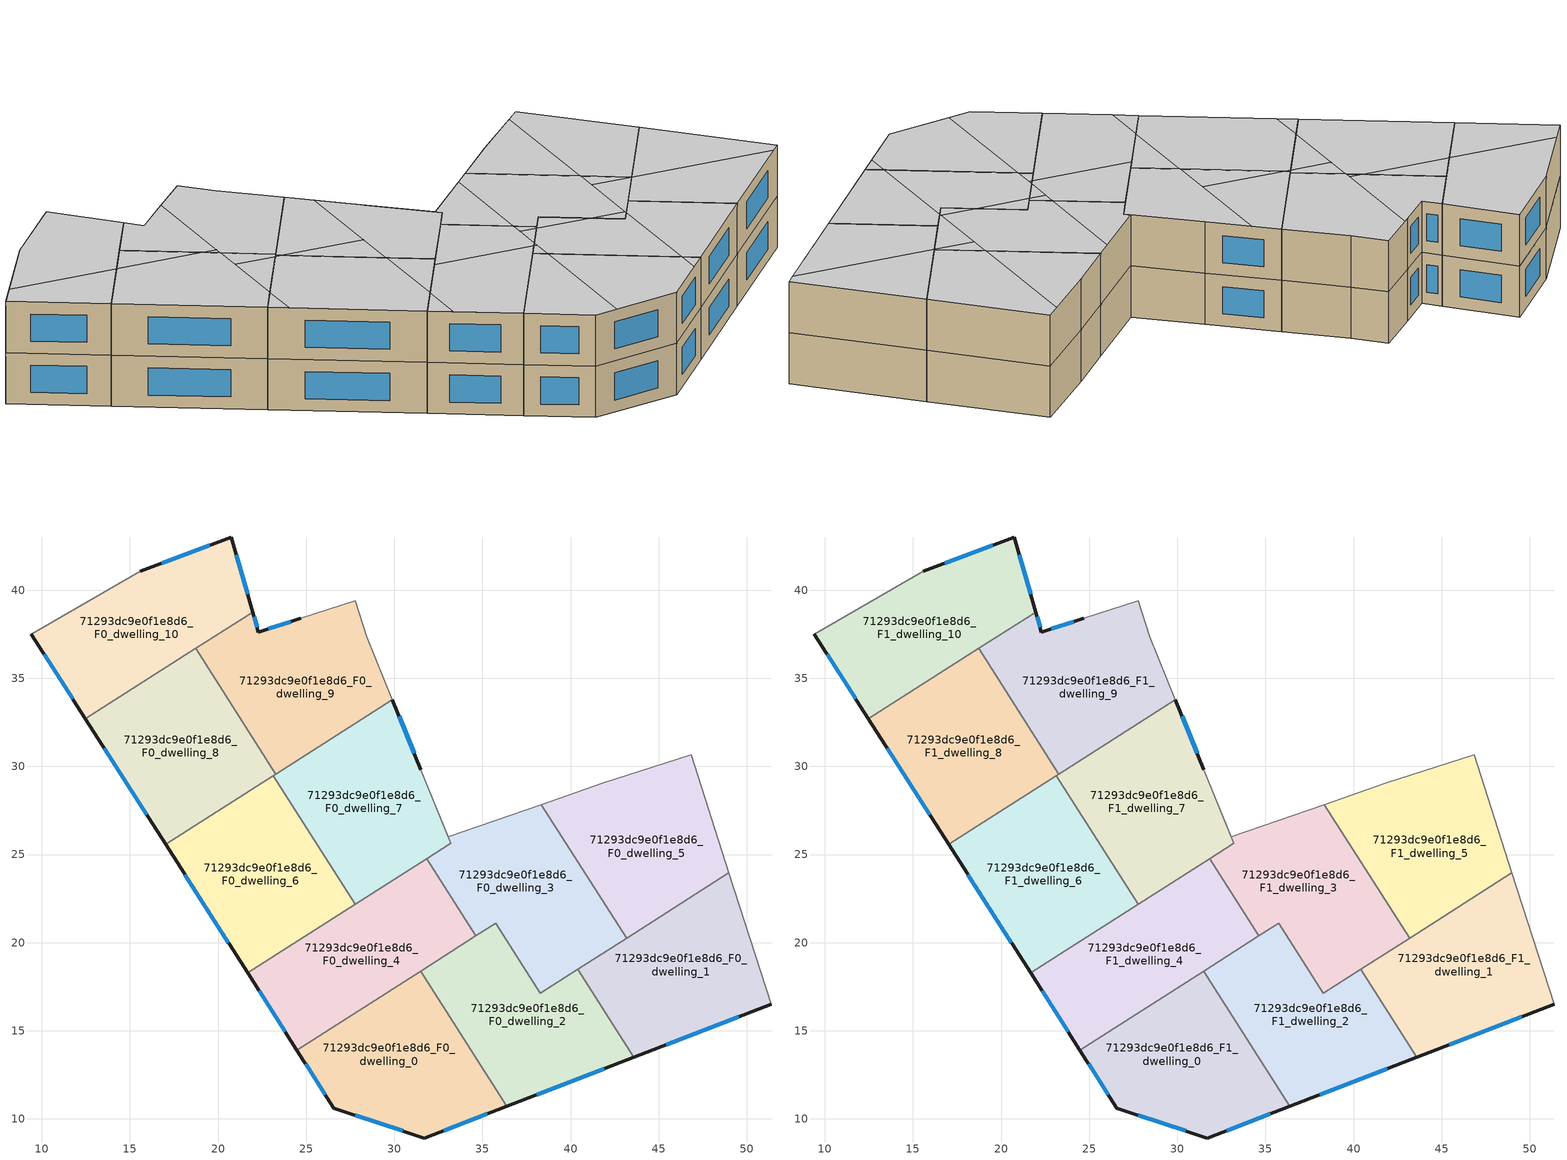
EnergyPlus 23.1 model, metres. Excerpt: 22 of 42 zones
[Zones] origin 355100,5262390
71293dc9e0f1e8d6_F0_dwelling_0
 floor ground (EU_floor_Construction): 31.5,18.38 36.39,10.73 31.7,8.92 26.58,10.61 24.47,13.9 z0
 wall outside (EU_wall_Construction): 24.47,13.9 26.58,10.61 31.7,8.92 36.39,10.73 z0:3
 wall to 71293dc9e0f1e8d6_F0_dwelling_2 (EU_wall_Construction): 36.39,10.73 31.5,18.38 z0:3
 wall to 71293dc9e0f1e8d6_F0_dwelling_4 (EU_wall_Construction): 31.5,18.38 24.47,13.9 z0:3
 window (EU_Window_Construction): 24.97,13.13 26.08,11.38 / 32.8,9.34 35.28,10.3 / 27.78,10.21 30.49,9.32 z0.7:2.3
71293dc9e0f1e8d6_F0_dwelling_1
 floor ground (EU_floor_Construction): 48.99,23.96 51.38,16.5 43.59,13.5 40.41,18.49 z0
 wall outside (EU_wall_Construction): 43.59,13.5 51.38,16.5 z0:3
 wall adiabatic (EU_wall_Construction): 51.38,16.5 48.99,23.96 z0:3
 wall to 71293dc9e0f1e8d6_F0_dwelling_2 (EU_wall_Construction): 40.41,18.49 43.59,13.5 z0:3
 wall to 71293dc9e0f1e8d6_F0_dwelling_5 (EU_wall_Construction): 48.99,23.96 43.18,20.25 z0:3
 wall to 71293dc9e0f1e8d6_F0_dwelling_3 (EU_wall_Construction): 43.18,20.25 40.41,18.49 z0:3
 window (EU_Window_Construction): 45.42,14.21 49.55,15.8 z0.7:2.3
71293dc9e0f1e8d6_F0_dwelling_10
 floor ground (EU_floor_Construction): 20.74,43.02 21.96,38.76 12.48,32.7 9.41,37.5 15.59,41.06 z0
 wall outside (EU_wall_Construction): 21.96,38.76 20.74,43.02 15.59,41.06 / 9.41,37.5 12.48,32.7 z0:3
 wall adiabatic (EU_wall_Construction): 15.59,41.06 9.41,37.5 z0:3
 wall to 71293dc9e0f1e8d6_F0_dwelling_8 (EU_wall_Construction): 12.48,32.7 18.73,36.69 z0:3
 wall to 71293dc9e0f1e8d6_F0_dwelling_9 (EU_wall_Construction): 18.73,36.69 21.96,38.76 z0:3
 window (EU_Window_Construction): 21.68,39.76 21.03,42.02 / 10.13,36.38 11.76,33.83 / 19.53,42.56 16.8,41.52 z0.7:2.3
71293dc9e0f1e8d6_F0_dwelling_2
 floor ground (EU_floor_Construction): 40.41,18.49 43.59,13.5 36.39,10.73 31.5,18.38 35.75,21.1 38.28,17.13 z0
 wall outside (EU_wall_Construction): 36.39,10.73 43.59,13.5 z0:3
 wall to 71293dc9e0f1e8d6_F0_dwelling_3 (EU_wall_Construction): 40.41,18.49 38.28,17.13 35.75,21.1 34.63,20.38 z0:3
 wall to 71293dc9e0f1e8d6_F0_dwelling_4 (EU_wall_Construction): 34.63,20.38 31.5,18.38 z0:3
 window (EU_Window_Construction): 38.08,11.38 41.9,12.85 z0.7:2.3
71293dc9e0f1e8d6_F0_dwelling_3
 floor ground (EU_floor_Construction): 38.34,27.84 43.18,20.25 38.28,17.13 35.75,21.1 34.63,20.38 31.83,24.77 33.21,25.65 31.51,29.82 33.07,26.01 z0
 wall adiabatic (EU_wall_Construction): 38.34,27.84 33.07,26.01 31.51,29.82 z0:3
 wall to 71293dc9e0f1e8d6_F0_dwelling_5 (EU_wall_Construction): 43.18,20.25 38.34,27.84 z0:3
 wall to 71293dc9e0f1e8d6_F0_dwelling_4 (EU_wall_Construction): 31.83,24.77 34.63,20.38 z0:3
 wall to 71293dc9e0f1e8d6_F0_dwelling_7 (EU_wall_Construction): 31.51,29.82 33.21,25.65 31.83,24.77 z0:3
71293dc9e0f1e8d6_F0_dwelling_4
 floor ground (EU_floor_Construction): 31.83,24.77 34.63,20.38 24.47,13.9 21.67,18.29 z0
 wall outside (EU_wall_Construction): 21.67,18.29 24.47,13.9 z0:3
 wall to 71293dc9e0f1e8d6_F0_dwelling_6 (EU_wall_Construction): 27.79,22.19 21.67,18.29 z0:3
 wall to 71293dc9e0f1e8d6_F0_dwelling_7 (EU_wall_Construction): 31.83,24.77 27.79,22.19 z0:3
 window (EU_Window_Construction): 22.33,17.26 23.82,14.93 z0.7:2.3
71293dc9e0f1e8d6_F0_dwelling_5
 floor ground (EU_floor_Construction): 46.84,30.65 48.99,23.96 43.18,20.25 38.34,27.84 41.8,29.04 z0
 wall adiabatic (EU_wall_Construction): 48.99,23.96 46.84,30.65 41.8,29.04 38.34,27.84 z0:3
71293dc9e0f1e8d6_F0_dwelling_6
 floor ground (EU_floor_Construction): 23.14,29.48 27.79,22.19 21.67,18.29 17.03,25.57 z0
 wall outside (EU_wall_Construction): 17.03,25.57 21.67,18.29 z0:3
 wall to 71293dc9e0f1e8d6_F0_dwelling_7 (EU_wall_Construction): 27.79,22.19 23.14,29.48 z0:3
 wall to 71293dc9e0f1e8d6_F0_dwelling_8 (EU_wall_Construction): 23.14,29.48 17.03,25.57 z0:3
 window (EU_Window_Construction): 18.12,23.86 20.58,20 z0.7:2.3
71293dc9e0f1e8d6_F0_dwelling_7
 floor ground (EU_floor_Construction): 29.89,33.79 33.21,25.65 27.79,22.19 23.14,29.48 z0
 wall outside (EU_wall_Construction): 31.51,29.82 29.89,33.79 z0:3
 wall to 71293dc9e0f1e8d6_F0_dwelling_9 (EU_wall_Construction): 29.89,33.79 23.28,29.56 z0:3
 wall to 71293dc9e0f1e8d6_F0_dwelling_8 (EU_wall_Construction): 23.28,29.56 23.14,29.48 z0:3
 window (EU_Window_Construction): 31.13,30.75 30.27,32.86 z0.7:2.3
71293dc9e0f1e8d6_F0_dwelling_8
 floor ground (EU_floor_Construction): 18.73,36.69 23.28,29.56 17.03,25.57 12.48,32.7 z0
 wall outside (EU_wall_Construction): 12.48,32.7 17.03,25.57 z0:3
 wall to 71293dc9e0f1e8d6_F0_dwelling_9 (EU_wall_Construction): 23.28,29.56 18.73,36.69 z0:3
 window (EU_Window_Construction): 13.54,31.03 15.96,27.25 z0.7:2.3
71293dc9e0f1e8d6_F0_dwelling_9
 floor ground (EU_floor_Construction): 27.78,39.39 28.44,37.34 29.89,33.79 23.28,29.56 18.73,36.69 21.96,38.76 22.29,37.62 24.68,38.4 z0
 wall outside (EU_wall_Construction): 24.68,38.4 22.29,37.62 21.96,38.76 z0:3
 wall adiabatic (EU_wall_Construction): 29.89,33.79 28.44,37.34 27.78,39.39 24.68,38.4 z0:3
 window (EU_Window_Construction): 22.21,37.89 22.04,38.49 / 24.12,38.22 22.85,37.8 z0.7:2.3
71293dc9e0f1e8d6_F1_dwelling_0
 floor to 71293dc9e0f1e8d6_F0_dwelling_0 (EU_floor_Construction): 31.5,18.38 36.39,10.73 31.7,8.92 26.58,10.61 24.47,13.9 z3
 wall outside (EU_wall_Construction): 24.47,13.9 26.58,10.61 31.7,8.92 36.39,10.73 z3:6
 wall to 71293dc9e0f1e8d6_F1_dwelling_2 (EU_wall_Construction): 36.39,10.73 31.5,18.38 z3:6
 wall to 71293dc9e0f1e8d6_F1_dwelling_4 (EU_wall_Construction): 31.5,18.38 24.47,13.9 z3:6
 window (EU_Window_Construction): 24.97,13.13 26.08,11.38 / 32.8,9.34 35.28,10.3 / 27.78,10.21 30.49,9.32 z3.7:5.3
 ceiling to 71293dc9e0f1e8d6_F2_dwelling_2 (EU_floor_Construction): 35.11,10.23 35.83,11.6 31.95,17.68 27.94,10.16 31.7,8.92 z6
 ceiling to 71293dc9e0f1e8d6_F2_dwelling_4 (EU_floor_Construction): 27.94,10.16 31.95,17.68 31.5,18.38 24.48,13.9 26.58,10.61 z6
 ceiling adiabatic (EU_roof_Construction): 36.39,10.73 35.83,11.6 35.11,10.23 z6
71293dc9e0f1e8d6_F1_dwelling_1
 floor to 71293dc9e0f1e8d6_F0_dwelling_1 (EU_floor_Construction): 48.99,23.96 51.38,16.5 43.59,13.5 40.41,18.49 z3
 wall outside (EU_wall_Construction): 43.59,13.5 51.38,16.5 z3:6
 wall adiabatic (EU_wall_Construction): 51.38,16.5 48.99,23.96 z3:6
 wall to 71293dc9e0f1e8d6_F1_dwelling_2 (EU_wall_Construction): 40.41,18.49 43.59,13.5 z3:6
 wall to 71293dc9e0f1e8d6_F1_dwelling_5 (EU_wall_Construction): 48.99,23.96 43.18,20.25 z3:6
 wall to 71293dc9e0f1e8d6_F1_dwelling_3 (EU_wall_Construction): 43.18,20.25 40.41,18.49 z3:6
 window (EU_Window_Construction): 45.42,14.21 49.55,15.8 z3.7:5.3
 ceiling to 71293dc9e0f1e8d6_F2_dwelling_0 (EU_floor_Construction): 50.68,16.24 43.16,20.25 40.41,18.49 43.59,13.5 z6
 ceiling to 71293dc9e0f1e8d6_F2_dwelling_1 (EU_floor_Construction): 51.38,16.5 48.99,23.96 43.16,20.25 50.68,16.24 z6
71293dc9e0f1e8d6_F1_dwelling_10
 floor to 71293dc9e0f1e8d6_F0_dwelling_10 (EU_floor_Construction): 20.74,43.02 21.96,38.76 12.48,32.7 9.41,37.5 15.59,41.06 z3
 wall outside (EU_wall_Construction): 21.96,38.76 20.74,43.02 15.59,41.06 / 9.41,37.5 12.48,32.7 z3:6
 wall adiabatic (EU_wall_Construction): 15.59,41.06 9.41,37.5 z3:6
 wall to 71293dc9e0f1e8d6_F1_dwelling_8 (EU_wall_Construction): 12.48,32.7 18.73,36.69 z3:6
 wall to 71293dc9e0f1e8d6_F1_dwelling_9 (EU_wall_Construction): 18.73,36.69 21.96,38.76 z3:6
 window (EU_Window_Construction): 21.68,39.76 21.03,42.02 / 10.13,36.38 11.76,33.83 / 19.53,42.56 16.8,41.52 z3.7:5.3
 ceiling to 71293dc9e0f1e8d6_F2_dwelling_9 (EU_floor_Construction): 21.96,38.76 20.74,43.02 15.59,41.06 10.89,38.35 16.58,35.32 z6
 ceiling to 71293dc9e0f1e8d6_F2_dwelling_8 (EU_floor_Construction): 16.58,35.32 10.89,38.35 9.41,37.5 12.48,32.7 z6
71293dc9e0f1e8d6_F1_dwelling_2
 floor to 71293dc9e0f1e8d6_F0_dwelling_2 (EU_floor_Construction): 40.41,18.49 43.59,13.5 36.39,10.73 31.5,18.38 35.75,21.1 38.28,17.13 z3
 wall outside (EU_wall_Construction): 36.39,10.73 43.59,13.5 z3:6
 wall to 71293dc9e0f1e8d6_F1_dwelling_3 (EU_wall_Construction): 40.41,18.49 38.28,17.13 35.75,21.1 34.63,20.38 z3:6
 wall to 71293dc9e0f1e8d6_F1_dwelling_4 (EU_wall_Construction): 34.63,20.38 31.5,18.38 z3:6
 window (EU_Window_Construction): 38.08,11.38 41.9,12.85 z3.7:5.3
 ceiling to 71293dc9e0f1e8d6_F2_dwelling_2 (EU_floor_Construction): 35.83,11.6 39.04,17.61 38.28,17.13 37.26,18.74 34.42,20.25 32.74,19.18 31.95,17.68 z6
 ceiling to 71293dc9e0f1e8d6_F2_dwelling_3 (EU_floor_Construction): 37.26,18.74 35.75,21.1 34.42,20.25 z6
 ceiling to 71293dc9e0f1e8d6_F2_dwelling_5 (EU_floor_Construction): 32.57,18.84 32.74,19.18 32.38,18.95 z6
 ceiling to 71293dc9e0f1e8d6_F2_dwelling_4 (EU_floor_Construction): 31.95,17.68 32.57,18.84 32.38,18.95 31.5,18.38 z6
 ceiling adiabatic (EU_roof_Construction): 43.59,13.5 40.41,18.49 39.04,17.61 35.83,11.6 36.39,10.73 z6
71293dc9e0f1e8d6_F1_dwelling_3
 floor to 71293dc9e0f1e8d6_F0_dwelling_3 (EU_floor_Construction): 38.34,27.84 43.18,20.25 38.28,17.13 35.75,21.1 34.63,20.38 31.83,24.77 33.21,25.65 31.51,29.82 33.07,26.01 z3
 wall adiabatic (EU_wall_Construction): 38.34,27.84 33.07,26.01 31.51,29.82 z3:6
 wall to 71293dc9e0f1e8d6_F1_dwelling_5 (EU_wall_Construction): 43.18,20.25 38.34,27.84 z3:6
 wall to 71293dc9e0f1e8d6_F1_dwelling_4 (EU_wall_Construction): 31.83,24.77 34.63,20.38 z3:6
 wall to 71293dc9e0f1e8d6_F1_dwelling_7 (EU_wall_Construction): 31.51,29.82 33.21,25.65 31.83,24.77 z3:6
 ceiling to 71293dc9e0f1e8d6_F2_dwelling_5 (EU_floor_Construction): 33.95,21.45 37.13,27.42 33.07,26.01 31.51,29.82 33.21,25.65 31.83,24.77 z6
 ceiling to 71293dc9e0f1e8d6_F2_dwelling_3 (EU_floor_Construction): 39.11,17.75 41.69,22.59 38.34,27.84 37.13,27.42 33.95,21.45 34.63,20.38 35.75,21.1 37.26,18.74 z6
 ceiling to 71293dc9e0f1e8d6_F2_dwelling_2 (EU_floor_Construction): 39.04,17.61 39.11,17.75 37.26,18.74 38.28,17.13 z6
 ceiling to 71293dc9e0f1e8d6_F2_dwelling_0 (EU_floor_Construction): 43.16,20.25 41.04,21.38 39.04,17.61 z6
 ceiling to 71293dc9e0f1e8d6_F2_dwelling_1 (EU_floor_Construction): 43.18,20.25 41.69,22.59 41.04,21.38 43.16,20.24 z6
71293dc9e0f1e8d6_F1_dwelling_4
 floor to 71293dc9e0f1e8d6_F0_dwelling_4 (EU_floor_Construction): 31.83,24.77 34.63,20.38 24.47,13.9 21.67,18.29 z3
 wall outside (EU_wall_Construction): 21.67,18.29 24.47,13.9 z3:6
 wall to 71293dc9e0f1e8d6_F1_dwelling_6 (EU_wall_Construction): 27.79,22.19 21.67,18.29 z3:6
 wall to 71293dc9e0f1e8d6_F1_dwelling_7 (EU_wall_Construction): 31.83,24.77 27.79,22.19 z3:6
 window (EU_Window_Construction): 22.33,17.26 23.82,14.93 z3.7:5.3
 ceiling to 71293dc9e0f1e8d6_F2_dwelling_4 (EU_floor_Construction): 32.38,18.95 27.1,21.76 23.8,19.65 22.44,17.09 24.48,13.9 z6
 ceiling to 71293dc9e0f1e8d6_F2_dwelling_6 (EU_floor_Construction): 22.44,17.09 23.8,19.65 21.67,18.29 z6
 ceiling to 71293dc9e0f1e8d6_F2_dwelling_2 (EU_floor_Construction): 34.42,20.25 33.56,20.71 32.74,19.18 z6
 ceiling to 71293dc9e0f1e8d6_F2_dwelling_5 (EU_floor_Construction): 32.74,19.18 33.95,21.45 31.83,24.77 27.1,21.76 32.38,18.95 z6
 ceiling to 71293dc9e0f1e8d6_F2_dwelling_3 (EU_floor_Construction): 34.63,20.38 33.95,21.45 33.56,20.71 34.42,20.25 z6
71293dc9e0f1e8d6_F1_dwelling_5
 floor to 71293dc9e0f1e8d6_F0_dwelling_5 (EU_floor_Construction): 46.84,30.65 48.99,23.96 43.18,20.25 38.34,27.84 41.8,29.04 z3
 wall adiabatic (EU_wall_Construction): 48.99,23.96 46.84,30.65 41.8,29.04 38.34,27.84 z3:6
 ceiling to 71293dc9e0f1e8d6_F2_dwelling_1 (EU_floor_Construction): 48.99,23.96 46.84,30.65 45.81,30.32 41.69,22.59 43.18,20.25 z6
 ceiling to 71293dc9e0f1e8d6_F2_dwelling_3 (EU_floor_Construction): 41.69,22.59 45.81,30.32 41.8,29.04 38.34,27.84 z6
71293dc9e0f1e8d6_F1_dwelling_6
 floor to 71293dc9e0f1e8d6_F0_dwelling_6 (EU_floor_Construction): 23.14,29.48 27.79,22.19 21.67,18.29 17.03,25.57 z3
 wall outside (EU_wall_Construction): 17.03,25.57 21.67,18.29 z3:6
 wall to 71293dc9e0f1e8d6_F1_dwelling_7 (EU_wall_Construction): 27.79,22.19 23.14,29.48 z3:6
 wall to 71293dc9e0f1e8d6_F1_dwelling_8 (EU_wall_Construction): 23.14,29.48 17.03,25.57 z3:6
 window (EU_Window_Construction): 18.12,23.86 20.58,20 z3.7:5.3
 ceiling to 71293dc9e0f1e8d6_F2_dwelling_6 (EU_floor_Construction): 23.8,19.65 26.36,24.44 23.32,29.19 22.98,29.37 18.8,26.71 17.66,24.57 21.67,18.29 z6
 ceiling adiabatic (EU_roof_Construction): 27.79,22.19 26.36,24.44 23.8,19.65 z6
 ceiling to 71293dc9e0f1e8d6_F2_dwelling_8 (EU_floor_Construction): 17.66,24.57 18.8,26.71 17.03,25.57 z6
 ceiling to 71293dc9e0f1e8d6_F2_dwelling_7 (EU_floor_Construction): 23.32,29.19 23.14,29.48 22.98,29.37 z6
71293dc9e0f1e8d6_F1_dwelling_7
 floor to 71293dc9e0f1e8d6_F0_dwelling_7 (EU_floor_Construction): 29.89,33.79 33.21,25.65 27.79,22.19 23.14,29.48 z3
 wall outside (EU_wall_Construction): 31.51,29.82 29.89,33.79 z3:6
 wall to 71293dc9e0f1e8d6_F1_dwelling_9 (EU_wall_Construction): 29.89,33.79 23.28,29.56 z3:6
 wall to 71293dc9e0f1e8d6_F1_dwelling_8 (EU_wall_Construction): 23.28,29.56 23.14,29.48 z3:6
 window (EU_Window_Construction): 31.13,30.75 30.27,32.86 z3.7:5.3
 ceiling to 71293dc9e0f1e8d6_F2_dwelling_5 (EU_floor_Construction): 33.21,25.65 30.52,32.25 26.36,24.44 27.79,22.19 z6
 ceiling to 71293dc9e0f1e8d6_F2_dwelling_6 (EU_floor_Construction): 26.36,24.44 27.66,26.88 23.32,29.19 z6
 ceiling to 71293dc9e0f1e8d6_F2_dwelling_7 (EU_floor_Construction): 27.66,26.88 30.52,32.25 29.89,33.79 23.14,29.48 23.32,29.19 z6
71293dc9e0f1e8d6_F1_dwelling_8
 floor to 71293dc9e0f1e8d6_F0_dwelling_8 (EU_floor_Construction): 18.73,36.69 23.28,29.56 17.03,25.57 12.48,32.7 z3
 wall outside (EU_wall_Construction): 12.48,32.7 17.03,25.57 z3:6
 wall to 71293dc9e0f1e8d6_F1_dwelling_9 (EU_wall_Construction): 23.28,29.56 18.73,36.69 z3:6
 window (EU_Window_Construction): 13.54,31.03 15.96,27.25 z3.7:5.3
 ceiling to 71293dc9e0f1e8d6_F2_dwelling_8 (EU_floor_Construction): 18.8,26.71 21.67,32.09 21.16,32.88 16.58,35.32 12.48,32.7 17.03,25.57 z6
 ceiling to 71293dc9e0f1e8d6_F2_dwelling_9 (EU_floor_Construction): 21.16,32.88 18.73,36.69 16.58,35.32 z6
 ceiling to 71293dc9e0f1e8d6_F2_dwelling_7 (EU_floor_Construction): 23.28,29.56 21.67,32.09 20.83,30.52 22.98,29.37 z6
 ceiling adiabatic (EU_roof_Construction): 22.98,29.37 20.83,30.52 21.67,32.09 18.8,26.71 z6
71293dc9e0f1e8d6_F1_dwelling_9
 floor to 71293dc9e0f1e8d6_F0_dwelling_9 (EU_floor_Construction): 27.78,39.39 28.44,37.34 29.89,33.79 23.28,29.56 18.73,36.69 21.96,38.76 22.29,37.62 24.68,38.4 z3
 wall outside (EU_wall_Construction): 24.68,38.4 22.29,37.62 21.96,38.76 z3:6
 wall adiabatic (EU_wall_Construction): 29.89,33.79 28.44,37.34 27.78,39.39 24.68,38.4 z3:6
 window (EU_Window_Construction): 22.21,37.89 22.04,38.49 / 24.12,38.22 22.85,37.8 z3.7:5.3
 ceiling to 71293dc9e0f1e8d6_F2_dwelling_7 (EU_floor_Construction): 29.89,33.79 28.44,37.34 27.78,39.39 25.1,38.54 21.67,32.09 23.28,29.56 z6
 ceiling to 71293dc9e0f1e8d6_F2_dwelling_9 (EU_floor_Construction): 21.88,32.5 25.1,38.54 24.68,38.4 22.29,37.62 21.96,38.76 18.73,36.69 21.16,32.88 z6
 ceiling to 71293dc9e0f1e8d6_F2_dwelling_8 (EU_floor_Construction): 21.67,32.09 21.88,32.5 21.16,32.88 z6
[Building]
EU S2 Campaign: North Axis=0; Terrain=City; Solar Distribution=FullExterior
[Site:Location]
Budapest.Ferenc.Liszt.Intl.AP: Latitude=47.437; Longitude=19.256; Time Zone=1; Elevation=185
[SizingPeriod:WeatherFileDays]
AnnualSizingPeriod: Begin Month=1; Begin Day of Month=1; End Month=12; End Day of Month=31; Day of Week for Start Day=Monday; Use Weather File Daylight Saving Period=No; Use Weather File Rain and Snow Indicators=No
[MATERIAL]
EU_InternalMass_Material: Roughness=MediumRough; Thickness=0.1; Conductivity=1; Density=1800; Specific Heat=900; Thermal Absorptance=0.9; Solar Absorptance=0.7; Visible Absorptance=0.7
[MATERIAL:NOMASS] Roughness=MediumRough; Thermal Absorptance=0.9; Solar Absorptance=0.7; Visible Absorptance=0.7
Name | Thermal Resistance
EU_wall_NoMass | 0.832559
EU_roof_NoMass | 1.39638
EU_floor_NoMass | 0.872794
[WINDOWMATERIAL:SIMPLEGLAZINGSYSTEM]
EU_Window_SimpleGlazing: UFactor=2.79869; Solar Heat Gain Coefficient=0.75; Visible Transmittance=0.75
[CONSTRUCTION]
EU_wall_Construction: EU_wall_NoMass
EU_roof_Construction: EU_roof_NoMass
EU_floor_Construction: EU_floor_NoMass
EU_Window_Construction: EU_Window_SimpleGlazing
EU_InternalMass_Construction: EU_InternalMass_Material
[ZONE] Type=1; Multiplier=1; Ceiling Height=autocalculate; Floor Area=autocalculate; Part of Total Floor Area=Yes
Name | Volume
71293dc9e0f1e8d6_F0_dwelling_0; 71293dc9e0f1e8d6_F1_dwelling_0 | 188.117
71293dc9e0f1e8d6_F0_dwelling_1; 71293dc9e0f1e8d6_F1_dwelling_1; 71293dc9e0f1e8d6_F0_dwelling_6; 71293dc9e0f1e8d6_F1_dwelling_6; 71293dc9e0f1e8d6_F0_dwelling_8; 71293dc9e0f1e8d6_F1_dwelling_8 | 188.126
71293dc9e0f1e8d6_F0_dwelling_10; 71293dc9e0f1e8d6_F1_dwelling_10 | 188.108
71293dc9e0f1e8d6_F0_dwelling_2; 71293dc9e0f1e8d6_F1_dwelling_2 | 188.094
71293dc9e0f1e8d6_F0_dwelling_3; 71293dc9e0f1e8d6_F1_dwelling_3 | 189.114
71293dc9e0f1e8d6_F0_dwelling_4; 71293dc9e0f1e8d6_F1_dwelling_4 | 188.112
71293dc9e0f1e8d6_F0_dwelling_5; 71293dc9e0f1e8d6_F1_dwelling_5 | 188.104
71293dc9e0f1e8d6_F0_dwelling_7; 71293dc9e0f1e8d6_F1_dwelling_7 | 187.107
71293dc9e0f1e8d6_F0_dwelling_9; 71293dc9e0f1e8d6_F1_dwelling_9 | 188.114
[INTERNALMASS] Construction=EU_InternalMass_Construction
Name | Zone or ZoneList | Surface Area
71293dc9e0f1e8d6_F0_dwelling_0_EU_InternalMass | 71293dc9e0f1e8d6_F0_dwelling_0 | 62.7054
71293dc9e0f1e8d6_F0_dwelling_1_EU_InternalMass | 71293dc9e0f1e8d6_F0_dwelling_1 | 62.7084
71293dc9e0f1e8d6_F0_dwelling_2_EU_InternalMass | 71293dc9e0f1e8d6_F0_dwelling_2 | 62.6983
71293dc9e0f1e8d6_F0_dwelling_3_EU_InternalMass | 71293dc9e0f1e8d6_F0_dwelling_3 | 63.0502
71293dc9e0f1e8d6_F0_dwelling_4_EU_InternalMass | 71293dc9e0f1e8d6_F0_dwelling_4 | 62.7046
71293dc9e0f1e8d6_F0_dwelling_5_EU_InternalMass | 71293dc9e0f1e8d6_F0_dwelling_5 | 62.702
71293dc9e0f1e8d6_F0_dwelling_6_EU_InternalMass | 71293dc9e0f1e8d6_F0_dwelling_6 | 62.7095
71293dc9e0f1e8d6_F0_dwelling_7_EU_InternalMass | 71293dc9e0f1e8d6_F0_dwelling_7 | 62.3737
71293dc9e0f1e8d6_F0_dwelling_8_EU_InternalMass | 71293dc9e0f1e8d6_F0_dwelling_8 | 62.7085
71293dc9e0f1e8d6_F0_dwelling_9_EU_InternalMass | 71293dc9e0f1e8d6_F0_dwelling_9 | 62.7043
71293dc9e0f1e8d6_F0_dwelling_10_EU_InternalMass | 71293dc9e0f1e8d6_F0_dwelling_10 | 62.7026
71293dc9e0f1e8d6_F1_dwelling_0_EU_InternalMass | 71293dc9e0f1e8d6_F1_dwelling_0 | 62.7054
71293dc9e0f1e8d6_F1_dwelling_1_EU_InternalMass | 71293dc9e0f1e8d6_F1_dwelling_1 | 62.7084
71293dc9e0f1e8d6_F1_dwelling_2_EU_InternalMass | 71293dc9e0f1e8d6_F1_dwelling_2 | 62.6983
71293dc9e0f1e8d6_F1_dwelling_3_EU_InternalMass | 71293dc9e0f1e8d6_F1_dwelling_3 | 63.0502
71293dc9e0f1e8d6_F1_dwelling_4_EU_InternalMass | 71293dc9e0f1e8d6_F1_dwelling_4 | 62.7046
71293dc9e0f1e8d6_F1_dwelling_5_EU_InternalMass | 71293dc9e0f1e8d6_F1_dwelling_5 | 62.702
71293dc9e0f1e8d6_F1_dwelling_6_EU_InternalMass | 71293dc9e0f1e8d6_F1_dwelling_6 | 62.7095
71293dc9e0f1e8d6_F1_dwelling_7_EU_InternalMass | 71293dc9e0f1e8d6_F1_dwelling_7 | 62.3737
71293dc9e0f1e8d6_F1_dwelling_8_EU_InternalMass | 71293dc9e0f1e8d6_F1_dwelling_8 | 62.7085
71293dc9e0f1e8d6_F1_dwelling_9_EU_InternalMass | 71293dc9e0f1e8d6_F1_dwelling_9 | 62.7043
71293dc9e0f1e8d6_F1_dwelling_10_EU_InternalMass | 71293dc9e0f1e8d6_F1_dwelling_10 | 62.7026
[OTHEREQUIPMENT] Fuel Type=Electricity; Design Level Calculation Method=Watts/Area; Power per Zone Floor Area=1; Fraction Latent=0; Fraction Radiant=0; Fraction Lost=0; Carbon Dioxide Generation Rate=0; EndUse Subcategory=EU_Step8_InternalGains
Name | Zone or ZoneList or Space or SpaceList | Schedule
EU_Step8_InternalGain_71293dc9e0f1e8d6_F0_dwelling_0_f000 | 71293dc9e0f1e8d6_F0_dwelling_0 | EU_Step8_GainSchedule_71293dc9e0f1e8d6_F0_dwelling_0_f000
EU_Step8_InternalGain_71293dc9e0f1e8d6_F0_dwelling_1_f000 | 71293dc9e0f1e8d6_F0_dwelling_1 | EU_Step8_GainSchedule_71293dc9e0f1e8d6_F0_dwelling_1_f000
EU_Step8_InternalGain_71293dc9e0f1e8d6_F0_dwelling_2_f000 | 71293dc9e0f1e8d6_F0_dwelling_2 | EU_Step8_GainSchedule_71293dc9e0f1e8d6_F0_dwelling_2_f000
EU_Step8_InternalGain_71293dc9e0f1e8d6_F0_dwelling_3_f000 | 71293dc9e0f1e8d6_F0_dwelling_3 | EU_Step8_GainSchedule_71293dc9e0f1e8d6_F0_dwelling_3_f000
EU_Step8_InternalGain_71293dc9e0f1e8d6_F0_dwelling_4_f000 | 71293dc9e0f1e8d6_F0_dwelling_4 | EU_Step8_GainSchedule_71293dc9e0f1e8d6_F0_dwelling_4_f000
EU_Step8_InternalGain_71293dc9e0f1e8d6_F0_dwelling_5_f000 | 71293dc9e0f1e8d6_F0_dwelling_5 | EU_Step8_GainSchedule_71293dc9e0f1e8d6_F0_dwelling_5_f000
EU_Step8_InternalGain_71293dc9e0f1e8d6_F0_dwelling_6_f000 | 71293dc9e0f1e8d6_F0_dwelling_6 | EU_Step8_GainSchedule_71293dc9e0f1e8d6_F0_dwelling_6_f000
EU_Step8_InternalGain_71293dc9e0f1e8d6_F0_dwelling_7_f000 | 71293dc9e0f1e8d6_F0_dwelling_7 | EU_Step8_GainSchedule_71293dc9e0f1e8d6_F0_dwelling_7_f000
EU_Step8_InternalGain_71293dc9e0f1e8d6_F0_dwelling_8_f000 | 71293dc9e0f1e8d6_F0_dwelling_8 | EU_Step8_GainSchedule_71293dc9e0f1e8d6_F0_dwelling_8_f000
EU_Step8_InternalGain_71293dc9e0f1e8d6_F0_dwelling_9_f000 | 71293dc9e0f1e8d6_F0_dwelling_9 | EU_Step8_GainSchedule_71293dc9e0f1e8d6_F0_dwelling_9_f000
EU_Step8_InternalGain_71293dc9e0f1e8d6_F0_dwelling_10_f000 | 71293dc9e0f1e8d6_F0_dwelling_10 | EU_Step8_GainSchedule_71293dc9e0f1e8d6_F0_dwelling_10_f000
EU_Step8_InternalGain_71293dc9e0f1e8d6_F1_dwelling_0_f000 | 71293dc9e0f1e8d6_F1_dwelling_0 | EU_Step8_GainSchedule_71293dc9e0f1e8d6_F1_dwelling_0_f000
EU_Step8_InternalGain_71293dc9e0f1e8d6_F1_dwelling_1_f000 | 71293dc9e0f1e8d6_F1_dwelling_1 | EU_Step8_GainSchedule_71293dc9e0f1e8d6_F1_dwelling_1_f000
EU_Step8_InternalGain_71293dc9e0f1e8d6_F1_dwelling_2_f000 | 71293dc9e0f1e8d6_F1_dwelling_2 | EU_Step8_GainSchedule_71293dc9e0f1e8d6_F1_dwelling_2_f000
EU_Step8_InternalGain_71293dc9e0f1e8d6_F1_dwelling_3_f000 | 71293dc9e0f1e8d6_F1_dwelling_3 | EU_Step8_GainSchedule_71293dc9e0f1e8d6_F1_dwelling_3_f000
EU_Step8_InternalGain_71293dc9e0f1e8d6_F1_dwelling_4_f000 | 71293dc9e0f1e8d6_F1_dwelling_4 | EU_Step8_GainSchedule_71293dc9e0f1e8d6_F1_dwelling_4_f000
EU_Step8_InternalGain_71293dc9e0f1e8d6_F1_dwelling_5_f000 | 71293dc9e0f1e8d6_F1_dwelling_5 | EU_Step8_GainSchedule_71293dc9e0f1e8d6_F1_dwelling_5_f000
EU_Step8_InternalGain_71293dc9e0f1e8d6_F1_dwelling_6_f000 | 71293dc9e0f1e8d6_F1_dwelling_6 | EU_Step8_GainSchedule_71293dc9e0f1e8d6_F1_dwelling_6_f000
EU_Step8_InternalGain_71293dc9e0f1e8d6_F1_dwelling_7_f000 | 71293dc9e0f1e8d6_F1_dwelling_7 | EU_Step8_GainSchedule_71293dc9e0f1e8d6_F1_dwelling_7_f000
EU_Step8_InternalGain_71293dc9e0f1e8d6_F1_dwelling_8_f000 | 71293dc9e0f1e8d6_F1_dwelling_8 | EU_Step8_GainSchedule_71293dc9e0f1e8d6_F1_dwelling_8_f000
EU_Step8_InternalGain_71293dc9e0f1e8d6_F1_dwelling_9_f000 | 71293dc9e0f1e8d6_F1_dwelling_9 | EU_Step8_GainSchedule_71293dc9e0f1e8d6_F1_dwelling_9_f000
EU_Step8_InternalGain_71293dc9e0f1e8d6_F1_dwelling_10_f000 | 71293dc9e0f1e8d6_F1_dwelling_10 | EU_Step8_GainSchedule_71293dc9e0f1e8d6_F1_dwelling_10_f000
[ZONEVENTILATION:DESIGNFLOWRATE] Schedule=EU_AlwaysOn; Design Flow Rate Calculation Method=AirChanges/Hour; Air Changes per Hour=0.475469; Ventilation Type=Natural; Fan Pressure Rise=0; Fan Total Efficiency=1; Constant Term Coefficient=1; Temperature Term Coefficient=0; Velocity Term Coefficient=0; Velocity Squared Term Coefficient=0; Minimum Indoor Temperature=-100; Maximum Indoor Temperature=100; Delta Temperature=-100; Minimum Outdoor Temperature=-100; Maximum Outdoor Temperature=100; Maximum Wind Speed=40
Name | Zone or ZoneList or Space or SpaceList
EU_ConstantAir_71293dc9e0f1e8d6_F0_dwelling_0 | 71293dc9e0f1e8d6_F0_dwelling_0
EU_ConstantAir_71293dc9e0f1e8d6_F0_dwelling_1 | 71293dc9e0f1e8d6_F0_dwelling_1
EU_ConstantAir_71293dc9e0f1e8d6_F0_dwelling_2 | 71293dc9e0f1e8d6_F0_dwelling_2
EU_ConstantAir_71293dc9e0f1e8d6_F0_dwelling_3 | 71293dc9e0f1e8d6_F0_dwelling_3
EU_ConstantAir_71293dc9e0f1e8d6_F0_dwelling_4 | 71293dc9e0f1e8d6_F0_dwelling_4
EU_ConstantAir_71293dc9e0f1e8d6_F0_dwelling_5 | 71293dc9e0f1e8d6_F0_dwelling_5
EU_ConstantAir_71293dc9e0f1e8d6_F0_dwelling_6 | 71293dc9e0f1e8d6_F0_dwelling_6
EU_ConstantAir_71293dc9e0f1e8d6_F0_dwelling_7 | 71293dc9e0f1e8d6_F0_dwelling_7
EU_ConstantAir_71293dc9e0f1e8d6_F0_dwelling_8 | 71293dc9e0f1e8d6_F0_dwelling_8
EU_ConstantAir_71293dc9e0f1e8d6_F0_dwelling_9 | 71293dc9e0f1e8d6_F0_dwelling_9
EU_ConstantAir_71293dc9e0f1e8d6_F0_dwelling_10 | 71293dc9e0f1e8d6_F0_dwelling_10
EU_ConstantAir_71293dc9e0f1e8d6_F1_dwelling_0 | 71293dc9e0f1e8d6_F1_dwelling_0
EU_ConstantAir_71293dc9e0f1e8d6_F1_dwelling_1 | 71293dc9e0f1e8d6_F1_dwelling_1
EU_ConstantAir_71293dc9e0f1e8d6_F1_dwelling_2 | 71293dc9e0f1e8d6_F1_dwelling_2
EU_ConstantAir_71293dc9e0f1e8d6_F1_dwelling_3 | 71293dc9e0f1e8d6_F1_dwelling_3
EU_ConstantAir_71293dc9e0f1e8d6_F1_dwelling_4 | 71293dc9e0f1e8d6_F1_dwelling_4
EU_ConstantAir_71293dc9e0f1e8d6_F1_dwelling_5 | 71293dc9e0f1e8d6_F1_dwelling_5
EU_ConstantAir_71293dc9e0f1e8d6_F1_dwelling_6 | 71293dc9e0f1e8d6_F1_dwelling_6
EU_ConstantAir_71293dc9e0f1e8d6_F1_dwelling_7 | 71293dc9e0f1e8d6_F1_dwelling_7
EU_ConstantAir_71293dc9e0f1e8d6_F1_dwelling_8 | 71293dc9e0f1e8d6_F1_dwelling_8
EU_ConstantAir_71293dc9e0f1e8d6_F1_dwelling_9 | 71293dc9e0f1e8d6_F1_dwelling_9
EU_ConstantAir_71293dc9e0f1e8d6_F1_dwelling_10 | 71293dc9e0f1e8d6_F1_dwelling_10
[HVACTEMPLATE:THERMOSTAT] Constant Heating Setpoint=20; Constant Cooling Setpoint=50
EU_HeatOnly_71293dc9e0f1e8d6_F0_dwelling_0; EU_HeatOnly_71293dc9e0f1e8d6_F0_dwelling_1; EU_HeatOnly_71293dc9e0f1e8d6_F0_dwelling_2; EU_HeatOnly_71293dc9e0f1e8d6_F0_dwelling_3; EU_HeatOnly_71293dc9e0f1e8d6_F0_dwelling_4; EU_HeatOnly_71293dc9e0f1e8d6_F0_dwelling_5; EU_HeatOnly_71293dc9e0f1e8d6_F0_dwelling_6; EU_HeatOnly_71293dc9e0f1e8d6_F0_dwelling_7; EU_HeatOnly_71293dc9e0f1e8d6_F0_dwelling_8; EU_HeatOnly_71293dc9e0f1e8d6_F0_dwelling_9; EU_HeatOnly_71293dc9e0f1e8d6_F0_dwelling_10; EU_HeatOnly_71293dc9e0f1e8d6_F1_dwelling_0; EU_HeatOnly_71293dc9e0f1e8d6_F1_dwelling_1; EU_HeatOnly_71293dc9e0f1e8d6_F1_dwelling_2; EU_HeatOnly_71293dc9e0f1e8d6_F1_dwelling_3; EU_HeatOnly_71293dc9e0f1e8d6_F1_dwelling_4; EU_HeatOnly_71293dc9e0f1e8d6_F1_dwelling_5; EU_HeatOnly_71293dc9e0f1e8d6_F1_dwelling_6; EU_HeatOnly_71293dc9e0f1e8d6_F1_dwelling_7; EU_HeatOnly_71293dc9e0f1e8d6_F1_dwelling_8; EU_HeatOnly_71293dc9e0f1e8d6_F1_dwelling_9; EU_HeatOnly_71293dc9e0f1e8d6_F1_dwelling_10; EU_HeatOnly_71293dc9e0f1e8d6_F2_dwelling_0; EU_HeatOnly_71293dc9e0f1e8d6_F2_dwelling_1; EU_HeatOnly_71293dc9e0f1e8d6_F2_dwelling_2; EU_HeatOnly_71293dc9e0f1e8d6_F2_dwelling_3; EU_HeatOnly_71293dc9e0f1e8d6_F2_dwelling_4; EU_HeatOnly_71293dc9e0f1e8d6_F2_dwelling_5; EU_HeatOnly_71293dc9e0f1e8d6_F2_dwelling_6; EU_HeatOnly_71293dc9e0f1e8d6_F2_dwelling_7; EU_HeatOnly_71293dc9e0f1e8d6_F2_dwelling_8; EU_HeatOnly_71293dc9e0f1e8d6_F2_dwelling_9; EU_HeatOnly_71293dc9e0f1e8d6_F3_dwelling_0; EU_HeatOnly_71293dc9e0f1e8d6_F3_dwelling_1; EU_HeatOnly_71293dc9e0f1e8d6_F3_dwelling_2; EU_HeatOnly_71293dc9e0f1e8d6_F3_dwelling_3; EU_HeatOnly_71293dc9e0f1e8d6_F3_dwelling_4; EU_HeatOnly_71293dc9e0f1e8d6_F3_dwelling_5; EU_HeatOnly_71293dc9e0f1e8d6_F3_dwelling_6; EU_HeatOnly_71293dc9e0f1e8d6_F3_dwelling_7; EU_HeatOnly_71293dc9e0f1e8d6_F3_dwelling_8; EU_HeatOnly_71293dc9e0f1e8d6_F3_dwelling_9
[HVACTEMPLATE:ZONE:IDEALLOADSAIRSYSTEM] System Availability Schedule=EU_AlwaysOn; Maximum Heating Supply Air Temperature=50; Minimum Cooling Supply Air Temperature=13; Maximum Heating Supply Air Humidity Ratio=0.0156; Minimum Cooling Supply Air Humidity Ratio=0.0077; Heating Limit=NoLimit; Cooling Limit=NoLimit; Heating Availability Schedule=EU_AlwaysOn; Cooling Availability Schedule=EU_CoolingOff; Dehumidification Control Type=ConstantSensibleHeatRatio; Cooling Sensible Heat Ratio=0.7; Dehumidification Setpoint=60; Humidification Control Type=None; Humidification Setpoint=30; Outdoor Air Method=None; Outdoor Air Flow Rate per Person=0.00944; Outdoor Air Flow Rate per Zone Floor Area=0; Outdoor Air Flow Rate per Zone=0; Demand Controlled Ventilation Type=None; Outdoor Air Economizer Type=NoEconomizer; Heat Recovery Type=None; Sensible Heat Recovery Effectiveness=0.7; Latent Heat Recovery Effectiveness=0.65
Name | Template Thermostat
71293dc9e0f1e8d6_F0_dwelling_0 | EU_HeatOnly_71293dc9e0f1e8d6_F0_dwelling_0
71293dc9e0f1e8d6_F0_dwelling_1 | EU_HeatOnly_71293dc9e0f1e8d6_F0_dwelling_1
71293dc9e0f1e8d6_F0_dwelling_2 | EU_HeatOnly_71293dc9e0f1e8d6_F0_dwelling_2
71293dc9e0f1e8d6_F0_dwelling_3 | EU_HeatOnly_71293dc9e0f1e8d6_F0_dwelling_3
71293dc9e0f1e8d6_F0_dwelling_4 | EU_HeatOnly_71293dc9e0f1e8d6_F0_dwelling_4
71293dc9e0f1e8d6_F0_dwelling_5 | EU_HeatOnly_71293dc9e0f1e8d6_F0_dwelling_5
71293dc9e0f1e8d6_F0_dwelling_6 | EU_HeatOnly_71293dc9e0f1e8d6_F0_dwelling_6
71293dc9e0f1e8d6_F0_dwelling_7 | EU_HeatOnly_71293dc9e0f1e8d6_F0_dwelling_7
71293dc9e0f1e8d6_F0_dwelling_8 | EU_HeatOnly_71293dc9e0f1e8d6_F0_dwelling_8
71293dc9e0f1e8d6_F0_dwelling_9 | EU_HeatOnly_71293dc9e0f1e8d6_F0_dwelling_9
71293dc9e0f1e8d6_F0_dwelling_10 | EU_HeatOnly_71293dc9e0f1e8d6_F0_dwelling_10
71293dc9e0f1e8d6_F1_dwelling_0 | EU_HeatOnly_71293dc9e0f1e8d6_F1_dwelling_0
71293dc9e0f1e8d6_F1_dwelling_1 | EU_HeatOnly_71293dc9e0f1e8d6_F1_dwelling_1
71293dc9e0f1e8d6_F1_dwelling_2 | EU_HeatOnly_71293dc9e0f1e8d6_F1_dwelling_2
71293dc9e0f1e8d6_F1_dwelling_3 | EU_HeatOnly_71293dc9e0f1e8d6_F1_dwelling_3
71293dc9e0f1e8d6_F1_dwelling_4 | EU_HeatOnly_71293dc9e0f1e8d6_F1_dwelling_4
71293dc9e0f1e8d6_F1_dwelling_5 | EU_HeatOnly_71293dc9e0f1e8d6_F1_dwelling_5
71293dc9e0f1e8d6_F1_dwelling_6 | EU_HeatOnly_71293dc9e0f1e8d6_F1_dwelling_6
71293dc9e0f1e8d6_F1_dwelling_7 | EU_HeatOnly_71293dc9e0f1e8d6_F1_dwelling_7
71293dc9e0f1e8d6_F1_dwelling_8 | EU_HeatOnly_71293dc9e0f1e8d6_F1_dwelling_8
71293dc9e0f1e8d6_F1_dwelling_9 | EU_HeatOnly_71293dc9e0f1e8d6_F1_dwelling_9
71293dc9e0f1e8d6_F1_dwelling_10 | EU_HeatOnly_71293dc9e0f1e8d6_F1_dwelling_10
[SIZING:ZONE] Zone Cooling Design Supply Air Temperature Input Method=SupplyAirTemperature; Zone Cooling Design Supply Air Temperature=13; Zone Heating Design Supply Air Temperature Input Method=SupplyAirTemperature; Zone Heating Design Supply Air Temperature=50; Zone Cooling Design Supply Air Humidity Ratio=0.008; Zone Heating Design Supply Air Humidity Ratio=0.008; Cooling Design Air Flow Method=DesignDay; Cooling Design Air Flow Rate=0; Cooling Minimum Air Flow per Zone Floor Area=0.000762; Cooling Minimum Air Flow=0; Cooling Minimum Air Flow Fraction=0.2; Heating Design Air Flow Method=DesignDay; Heating Design Air Flow Rate=0; Heating Maximum Air Flow per Zone Floor Area=0.002032; Heating Maximum Air Flow=0.141576; Heating Maximum Air Flow Fraction=0.3; Account for Dedicated Outdoor Air System=No; Dedicated Outdoor Air System Control Strategy=NeutralSupplyAir; Dedicated Outdoor Air Low Setpoint Temperature for Design=autosize; Dedicated Outdoor Air High Setpoint Temperature for Design=autosize; Zone Load Sizing Method=Sensible Load Only No Latent Load; Zone Latent Cooling Design Supply Air Humidity Ratio Input Method=HumidityRatioDifference; Zone Cooling Design Supply Air Humidity Ratio Difference=0.005; Zone Latent Heating Design Supply Air Humidity Ratio Input Method=HumidityRatioDifference; Zone Humidification Design Supply Air Humidity Ratio Difference=0.005
71293dc9e0f1e8d6_F0_dwelling_0; 71293dc9e0f1e8d6_F0_dwelling_1; 71293dc9e0f1e8d6_F0_dwelling_2; 71293dc9e0f1e8d6_F0_dwelling_3; 71293dc9e0f1e8d6_F0_dwelling_4; 71293dc9e0f1e8d6_F0_dwelling_5; 71293dc9e0f1e8d6_F0_dwelling_6; 71293dc9e0f1e8d6_F0_dwelling_7; 71293dc9e0f1e8d6_F0_dwelling_8; 71293dc9e0f1e8d6_F0_dwelling_9; 71293dc9e0f1e8d6_F0_dwelling_10; 71293dc9e0f1e8d6_F1_dwelling_0; 71293dc9e0f1e8d6_F1_dwelling_1; 71293dc9e0f1e8d6_F1_dwelling_2; 71293dc9e0f1e8d6_F1_dwelling_3; 71293dc9e0f1e8d6_F1_dwelling_4; 71293dc9e0f1e8d6_F1_dwelling_5; 71293dc9e0f1e8d6_F1_dwelling_6; 71293dc9e0f1e8d6_F1_dwelling_7; 71293dc9e0f1e8d6_F1_dwelling_8; 71293dc9e0f1e8d6_F1_dwelling_9; 71293dc9e0f1e8d6_F1_dwelling_10
[SCHEDULE:CONSTANT]
Name | Hourly Value
EU_AlwaysOn | 1
EU_CoolingOff | 0
[SCHEDULE:FILE] Column Number=1; Rows to Skip at Top=0; Number of Hours of Data=8760; Column Separator=Comma; Interpolate to Timestep=No; Minutes per Item=60; Adjust Schedule for Daylight Savings=Yes
Name | File
EU_Step8_GainSchedule_71293dc9e0f1e8d6_F0_dwelling_0_f000 | ../../schedules/71293dc9e0f1e8d6/71293dc9e0f1e8d6_F0_dwelling_0_f000_gain.csv
EU_Step8_GainSchedule_71293dc9e0f1e8d6_F0_dwelling_1_f000 | ../../schedules/71293dc9e0f1e8d6/71293dc9e0f1e8d6_F0_dwelling_1_f000_gain.csv
EU_Step8_GainSchedule_71293dc9e0f1e8d6_F0_dwelling_2_f000 | ../../schedules/71293dc9e0f1e8d6/71293dc9e0f1e8d6_F0_dwelling_2_f000_gain.csv
EU_Step8_GainSchedule_71293dc9e0f1e8d6_F0_dwelling_3_f000 | ../../schedules/71293dc9e0f1e8d6/71293dc9e0f1e8d6_F0_dwelling_3_f000_gain.csv
EU_Step8_GainSchedule_71293dc9e0f1e8d6_F0_dwelling_4_f000 | ../../schedules/71293dc9e0f1e8d6/71293dc9e0f1e8d6_F0_dwelling_4_f000_gain.csv
EU_Step8_GainSchedule_71293dc9e0f1e8d6_F0_dwelling_5_f000 | ../../schedules/71293dc9e0f1e8d6/71293dc9e0f1e8d6_F0_dwelling_5_f000_gain.csv
EU_Step8_GainSchedule_71293dc9e0f1e8d6_F0_dwelling_6_f000 | ../../schedules/71293dc9e0f1e8d6/71293dc9e0f1e8d6_F0_dwelling_6_f000_gain.csv
EU_Step8_GainSchedule_71293dc9e0f1e8d6_F0_dwelling_7_f000 | ../../schedules/71293dc9e0f1e8d6/71293dc9e0f1e8d6_F0_dwelling_7_f000_gain.csv
EU_Step8_GainSchedule_71293dc9e0f1e8d6_F0_dwelling_8_f000 | ../../schedules/71293dc9e0f1e8d6/71293dc9e0f1e8d6_F0_dwelling_8_f000_gain.csv
EU_Step8_GainSchedule_71293dc9e0f1e8d6_F0_dwelling_9_f000 | ../../schedules/71293dc9e0f1e8d6/71293dc9e0f1e8d6_F0_dwelling_9_f000_gain.csv
EU_Step8_GainSchedule_71293dc9e0f1e8d6_F0_dwelling_10_f000 | ../../schedules/71293dc9e0f1e8d6/71293dc9e0f1e8d6_F0_dwelling_10_f000_gain.csv
EU_Step8_GainSchedule_71293dc9e0f1e8d6_F1_dwelling_0_f000 | ../../schedules/71293dc9e0f1e8d6/71293dc9e0f1e8d6_F1_dwelling_0_f000_gain.csv
EU_Step8_GainSchedule_71293dc9e0f1e8d6_F1_dwelling_1_f000 | ../../schedules/71293dc9e0f1e8d6/71293dc9e0f1e8d6_F1_dwelling_1_f000_gain.csv
EU_Step8_GainSchedule_71293dc9e0f1e8d6_F1_dwelling_2_f000 | ../../schedules/71293dc9e0f1e8d6/71293dc9e0f1e8d6_F1_dwelling_2_f000_gain.csv
EU_Step8_GainSchedule_71293dc9e0f1e8d6_F1_dwelling_3_f000 | ../../schedules/71293dc9e0f1e8d6/71293dc9e0f1e8d6_F1_dwelling_3_f000_gain.csv
EU_Step8_GainSchedule_71293dc9e0f1e8d6_F1_dwelling_4_f000 | ../../schedules/71293dc9e0f1e8d6/71293dc9e0f1e8d6_F1_dwelling_4_f000_gain.csv
EU_Step8_GainSchedule_71293dc9e0f1e8d6_F1_dwelling_5_f000 | ../../schedules/71293dc9e0f1e8d6/71293dc9e0f1e8d6_F1_dwelling_5_f000_gain.csv
EU_Step8_GainSchedule_71293dc9e0f1e8d6_F1_dwelling_6_f000 | ../../schedules/71293dc9e0f1e8d6/71293dc9e0f1e8d6_F1_dwelling_6_f000_gain.csv
EU_Step8_GainSchedule_71293dc9e0f1e8d6_F1_dwelling_7_f000 | ../../schedules/71293dc9e0f1e8d6/71293dc9e0f1e8d6_F1_dwelling_7_f000_gain.csv
EU_Step8_GainSchedule_71293dc9e0f1e8d6_F1_dwelling_8_f000 | ../../schedules/71293dc9e0f1e8d6/71293dc9e0f1e8d6_F1_dwelling_8_f000_gain.csv
EU_Step8_GainSchedule_71293dc9e0f1e8d6_F1_dwelling_9_f000 | ../../schedules/71293dc9e0f1e8d6/71293dc9e0f1e8d6_F1_dwelling_9_f000_gain.csv
EU_Step8_GainSchedule_71293dc9e0f1e8d6_F1_dwelling_10_f000 | ../../schedules/71293dc9e0f1e8d6/71293dc9e0f1e8d6_F1_dwelling_10_f000_gain.csv
